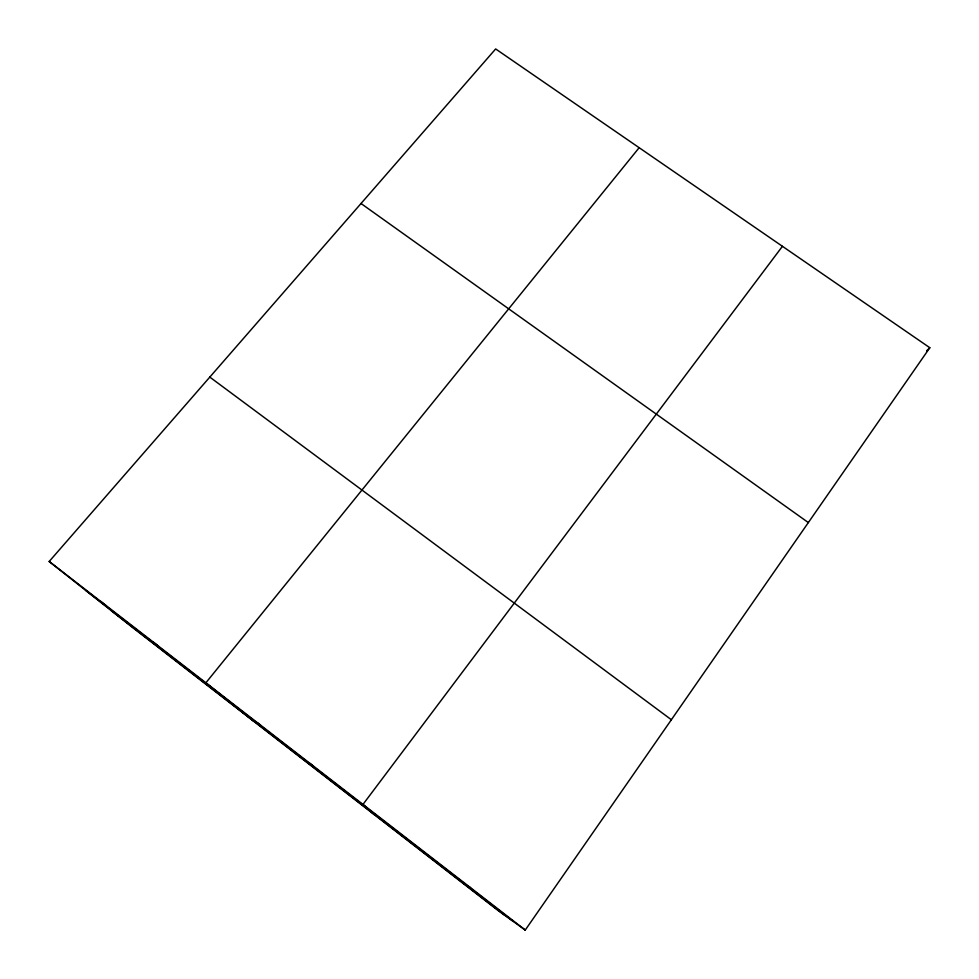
<?xml version="1.0" encoding="UTF-8"?>
<svg xmlns="http://www.w3.org/2000/svg" width="979" height="979" viewBox="0 0 979 979"><rect width="100%" height="100%" fill="white"/><g stroke="black" fill="none" stroke-linecap="round" stroke-linejoin="round"><path stroke-width="1.47" d="M525.258 930.05L929.817 347.729L495.655 48.95L49.183 561.493L132.728 627.625L497.968 910.421L525.258 930.05L49.183 561.493M782.429 246.304L362.976 804.42L374.406 814.748M639.152 147.707L205.884 682.804L253.879 721.425M926.587 350.849L929.817 347.729M469.443 886.962L470.569 887.72M361.031 203.51L808.348 522.578M209.8 377.099L671.374 719.736M85.467 590.215L513.326 921.472M111.3 610.663L504.907 915.414M100.849 601.498L106.515 606.001M153.079 641.93L157.815 645.712M257.685 722.918L260.536 725.231M310.049 763.449L311.934 765.027"/></g></svg>
